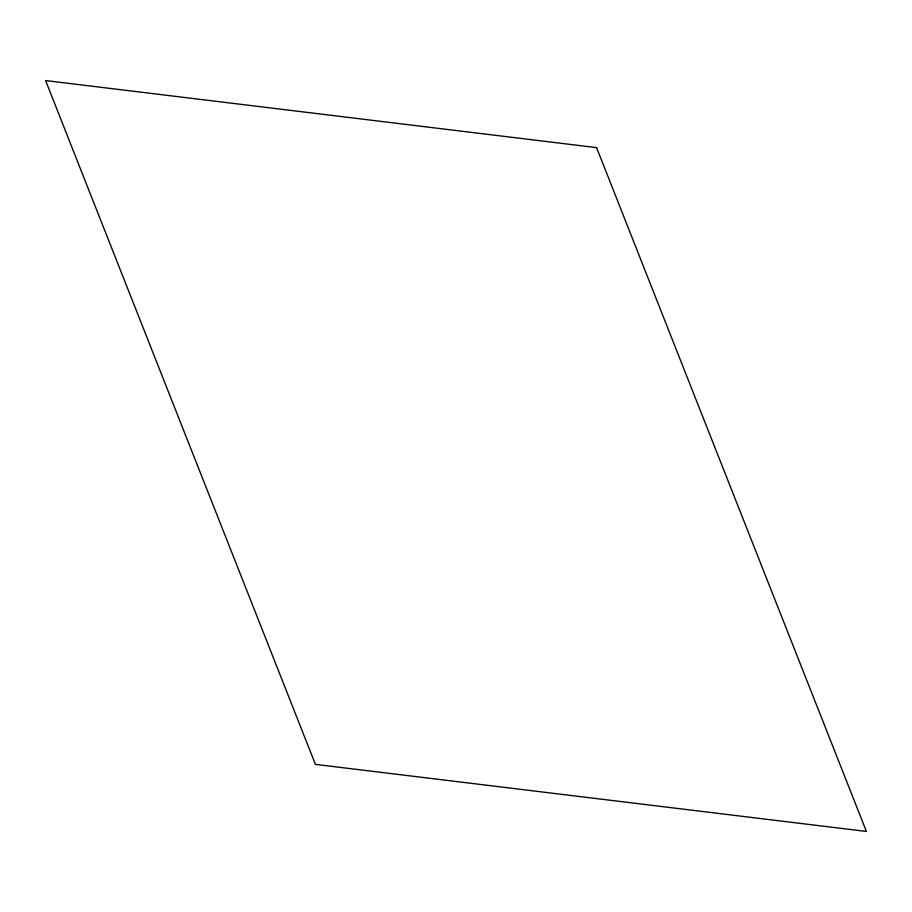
<?xml version="1.0" encoding="UTF-8"?>
<svg xmlns="http://www.w3.org/2000/svg" width="912" height="912" viewBox="0 0 912 912"><rect width="100%" height="100%" fill="white"/><g stroke="black" fill="none" stroke-linecap="round" stroke-linejoin="round"><path stroke-width="1.37" d="M596.585 147.63L45.6 80.564L315.415 764.37L866.4 831.436L596.585 147.63"/></g></svg>
